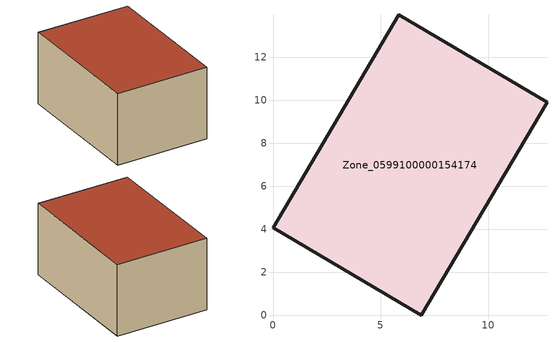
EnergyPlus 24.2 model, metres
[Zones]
Zone_0599100000154174
 floor ground (C_G): 12.73,9.9 6.88,0 0,4.07 5.84,13.97 z0.92
 wall outside (C_F): 12.73,9.9 5.84,13.97 0,4.07 6.88,0 12.73,9.9 z0.92:7.1
 roof outside (C_R): 6.88,0 12.73,9.9 5.84,13.97 0,4.07 z7.1
[BUILDING]
Pand.0599100000154174: North Axis=0; Terrain=City; Loads Convergence Tolerance Value=0.04; Temperature Convergence Tolerance Value=0.4; Solar Distribution=FullExterior; Maximum Number of Warmup Days=25; Minimum Number of Warmup Days=1
[Site:Location]
Rotterdam.The.Hague.AP_ZH_NLD Design_Conditions: Latitude=51.96; Longitude=4.45; Time Zone=1; Elevation=-4.5
[SITE:GROUNDTEMPERATURE:BUILDINGSURFACE]
18, 18, 18, 18, 18, 18, 18, 18, 18, 18, 18, 18
[MATERIAL] Thermal Absorptance=0.9; Solar Absorptance=0.7; Visible Absorptance=0.7
Name | Roughness | Thickness | Conductivity | Density | Specific Heat
G.D.1965-1974 | MediumSmooth | 0.15 | 0.882353 | 540 | 1210
F.D.1965-1974 | Rough | 0.3 | 0.697674 | 1920 | 840
R.D.1965-1974 | MediumRough | 0.2 | 0.232558 | 1500 | 1000
[CONSTRUCTION]
C_G: G.D.1965-1974
C_F: F.D.1965-1974
C_R: R.D.1965-1974
[ZONE]
Zone_0599100000154174: Type=1; Multiplier=1; Ceiling Height=Autocalculate; Volume=Autocalculate; Floor Area=autocalculate; Part of Total Floor Area=Yes
[ZONEINFILTRATION:DESIGNFLOWRATE]
Infil_Zone_0599100000154174: Zone or ZoneList or Space or SpaceList=Zone_0599100000154174; Schedule=AlwaysOn; Design Flow Rate Calculation Method=Flow/Area; Flow Rate per Floor Area=0.0042; Constant Term Coefficient=1; Temperature Term Coefficient=0; Velocity Term Coefficient=0; Velocity Squared Term Coefficient=0
[HVACTEMPLATE:ZONE:IDEALLOADSAIRSYSTEM]
Zone_0599100000154174: Maximum Heating Supply Air Temperature=50; Minimum Cooling Supply Air Temperature=13; Maximum Heating Supply Air Humidity Ratio=0.0156; Minimum Cooling Supply Air Humidity Ratio=0.0077; Heating Limit=NoLimit; Cooling Limit=NoLimit; Dehumidification Control Type=ConstantSensibleHeatRatio; Cooling Sensible Heat Ratio=0.7; Dehumidification Setpoint=60; Humidification Control Type=None; Humidification Setpoint=30; Outdoor Air Method=None; Outdoor Air Flow Rate per Person=0.00944; Outdoor Air Flow Rate per Zone Floor Area=0; Outdoor Air Flow Rate per Zone=0; Demand Controlled Ventilation Type=None; Outdoor Air Economizer Type=NoEconomizer; Heat Recovery Type=None; Sensible Heat Recovery Effectiveness=0.7; Latent Heat Recovery Effectiveness=0.65
[ZONECONTROL:THERMOSTAT]
ThermostatControl_Zone_0599100000154174: Zone or ZoneList=Zone_0599100000154174; Control Type Schedule=DualSetpointControlType; Control 1=Thermostat_Zone_0599100000154174; Temperature Difference Between Cutout And Setpoint=0
[THERMOSTATSETPOINT:DUALSETPOINT]
Thermostat_Zone_0599100000154174: Heating Setpoint Temperature Schedule=HeatingSetpoint_Zone_0599100000154174; Cooling Setpoint Temperature Schedule=CoolingSetpoint_Zone_0599100000154174
[SCHEDULE:COMPACT]
HeatingSetpoint_Zone_0599100000154174: Through: 12/31, For: AllDays, Until: 24:00, 21
CoolingSetpoint_Zone_0599100000154174: Through: 12/31, For: AllDays, Until: 24:00, 24
DualSetpointControlType: Through: 12/31, For: AllDays, Until: 24:00, 4
AlwaysOn: Through: 12/31, For: AllDays, Until: 24:00, 1
